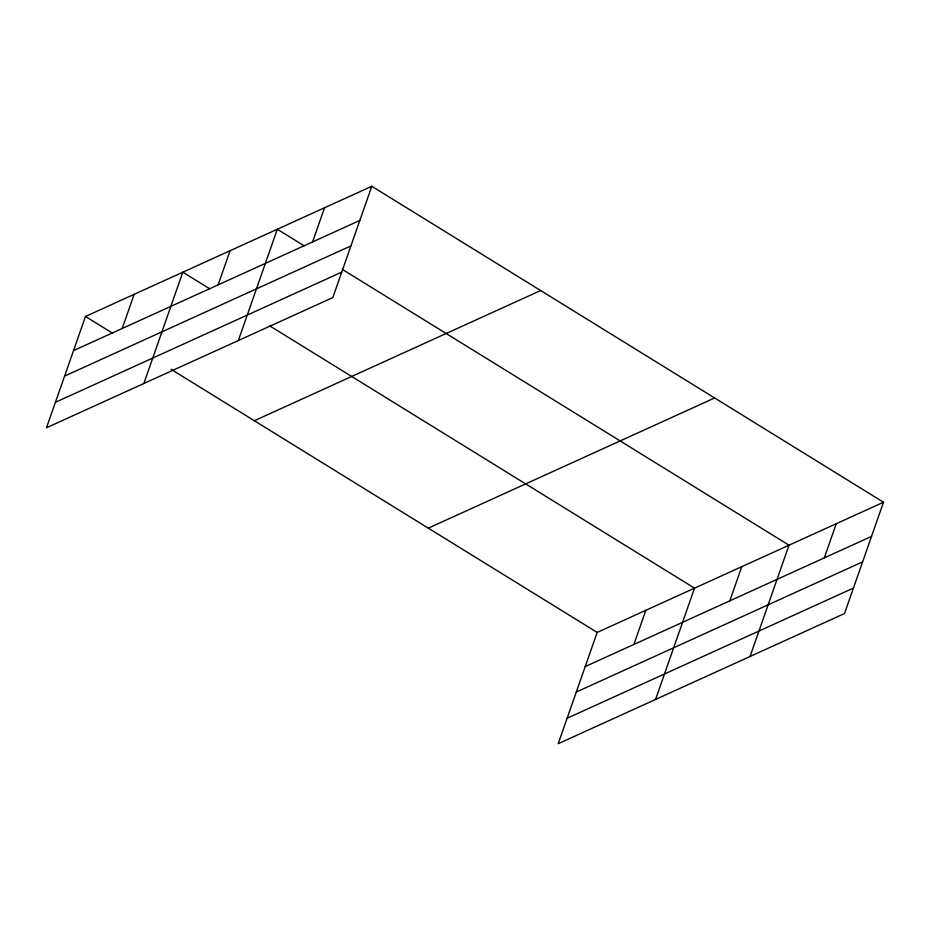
<?xml version="1.0" encoding="UTF-8"?>
<svg xmlns="http://www.w3.org/2000/svg" width="930" height="930" viewBox="0 0 930 930"><rect width="100%" height="100%" fill="white"/><g stroke="black" fill="none" stroke-linecap="round" stroke-linejoin="round"><path stroke-width="1.4" d="M371.791 186.279L85.479 316.467L46.5 427.765L332.824 297.577L371.791 186.279L883.5 502.235L844.521 613.533L558.209 743.721L597.176 632.423L883.5 502.235M122.19 328.499L134.153 294.333M143.848 383.497L182.826 272.199L209.75 288.823M218.108 284.882L230.07 250.716M238.336 340.543L277.314 229.245L304.226 245.869M312.585 241.928L324.547 207.762M633.888 644.455L645.85 610.289M655.557 699.453L694.524 588.155L269.7 325.849M729.806 600.838L741.768 566.684M750.033 656.499L789.012 545.201L342.159 269.281M824.294 557.884L836.256 523.718M73.517 350.622L359.829 220.445M64.6 376.08L350.912 245.904M55.416 402.306L341.728 272.13M254.343 420.732L540.656 290.544M428.323 528.159L714.635 397.97M585.214 666.577L871.538 536.401M576.298 692.036L862.621 561.86M567.114 718.262L853.438 588.086M85.479 316.467L112.391 333.079M171.132 369.35L597.176 632.423"/></g></svg>
